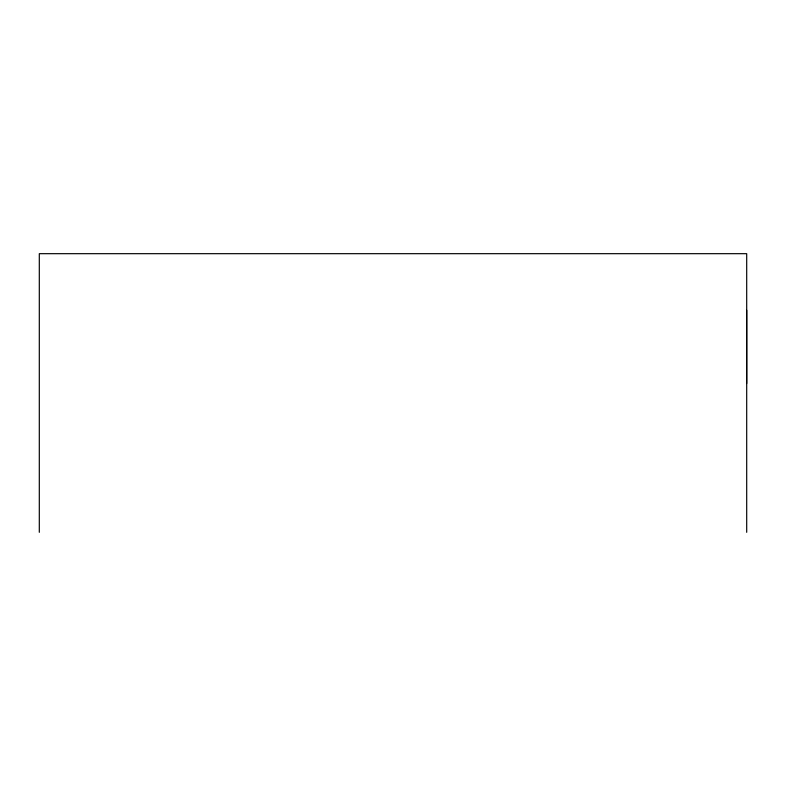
<?xml version="1.0" encoding="UTF-8"?>
<svg xmlns="http://www.w3.org/2000/svg" width="786" height="786" viewBox="0 0 786 786"><rect width="100%" height="100%" fill="white"/><g stroke="black" fill="none" stroke-linecap="round" stroke-linejoin="round"><path stroke-width="1.18" d="M746.7 383.529L746.7 310.234M746.7 532.318L746.7 253.681L39.3 253.681L39.3 532.318"/></g></svg>
